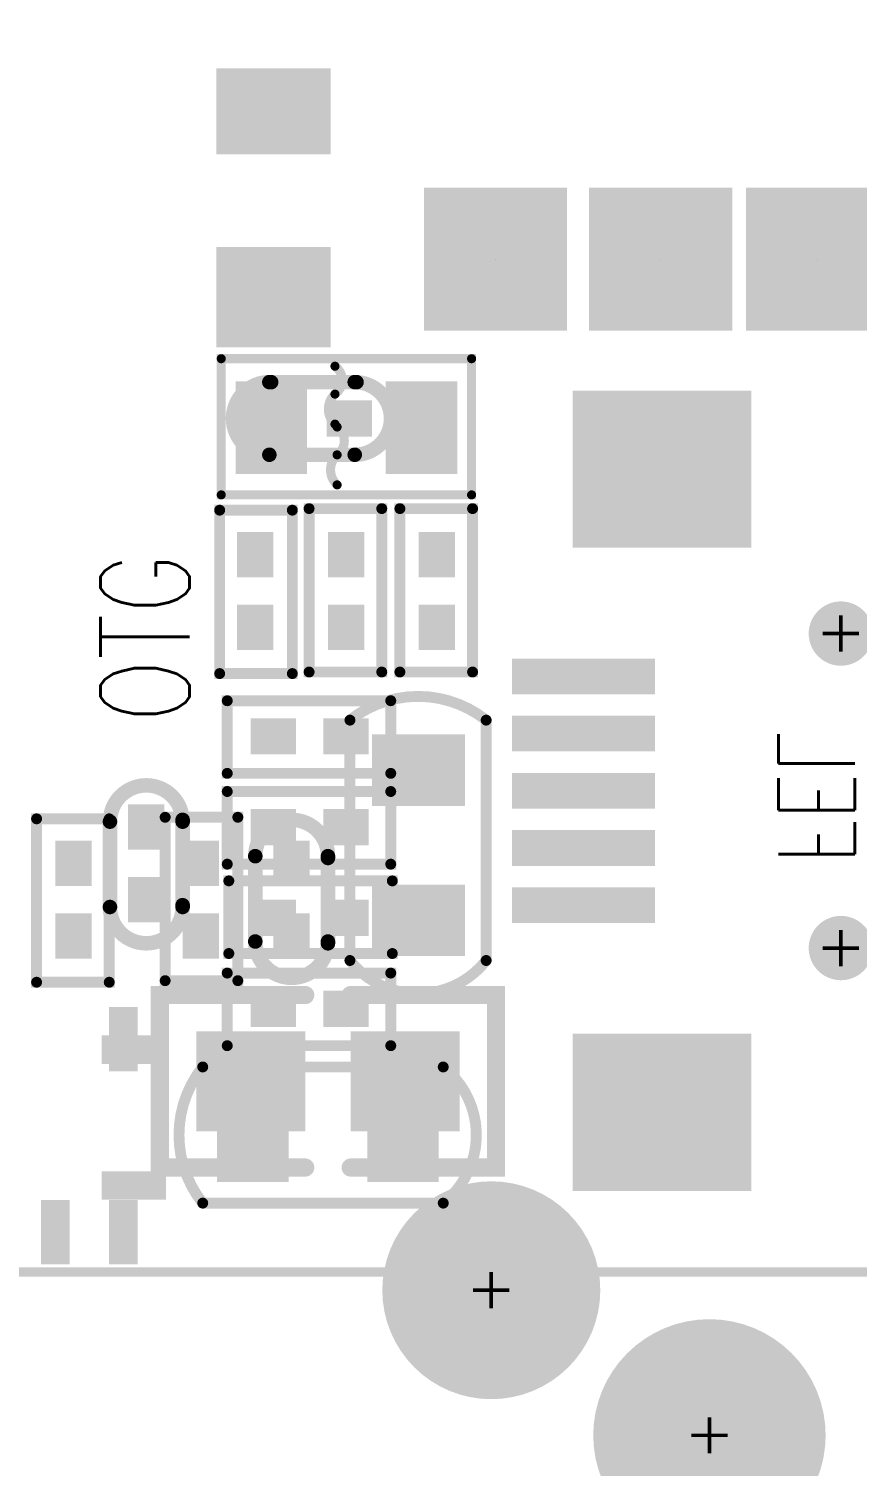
# Model space of a CAD drawing. Extents: x -396 to 4142, y 20 to 2755.
# Drawn here: x 3335 to 3791, y 878 to 1670 of the extents above; entities that cross this region are included whole.
import ezdxf

# ---------------------------------------------------------------- set-up
doc = ezdxf.new("R2010")
doc.units = 0
for name, color, linetype in [('DRIL_PLTE_THRU_01', 16, 'CONTINUOUS'), ('DRIL_PLTE_THRU_02', 3, 'CONTINUOUS'), ('DRIL_PLTE_THRU_03', 96, 'CONTINUOUS'), ('DRIL_PLTE_THRU_04', 146, 'CONTINUOUS'), ('DRIL_PLTE_THRU_05', 2, 'CONTINUOUS'), ('DRIL_PLTE_THRU_06', 5, 'CONTINUOUS'), ('DRIL_SYMBOL', 255, 'CONTINUOUS'), ('PADS_BOT', 186, 'CONTINUOUS'), ('PADS_INNER', 1, 'CONTINUOUS'), ('PADS_TOP', 1, 'CONTINUOUS'), ('PADS_XR_04', 130, 'CONTINUOUS'), ('PADS_XR_105', 2, 'CONTINUOUS'), ('PART_BOT_2DLINE_00', 56, 'CONTINUOUS'), ('PART_TOP_2DLINE_00', 67, 'CONTINUOUS'), ('PART_TOP_2DLINE_01', 67, 'CONTINUOUS'), ('TEXT_105', 2, 'CONTINUOUS')]:
    doc.layers.add(name, color=color, linetype=linetype)
doc.styles.add('W10', font='simplex', dxfattribs={"width": 0.75})

# ---------------------------------------------------------------- blocks, each defined once
blk = doc.blocks.new('SMOOTH_8')
at = {"const_width": 4}
blk.add_lwpolyline([(-2, 0, 1), (2, 0, 1)], format="xyb", close=True, dxfattribs=at)
blk = doc.blocks.new('PART_BODY_BOT_5733')
at = {"layer": 'PART_BOT_2DLINE_00', "const_width": 8}
for points in [[(-24, -20, -1), (-24, 20)], [(23, 20, -1), (23, -20)]]:
    blk.add_lwpolyline(points, format="xyb", dxfattribs=at)
for points in [[(-24, 20), (23, 20)], [(-23, -20), (24, -20)]]:
    blk.add_lwpolyline(points, dxfattribs=at)
at = {"layer": 'PART_BOT_2DLINE_00'}
for p in [(-24, 20), (-24, 20), (23, 20), (23, 20), (-24, -20), (-23, -20), (23, -20), (24, -20)]:
    blk.add_blockref('SMOOTH_8', p, dxfattribs=at)
blk = doc.blocks.new('DRIL_HOLE_0')
blk.add_lwpolyline([(0, 0, 1), (0, 0, 1)], format="xyb", close=True)
blk = doc.blocks.new('PAD_0')
blk.add_lwpolyline([(0, 0, 1), (0, 0, 1)], format="xyb", close=True)
blk = doc.blocks.new('PAD_2')
at = {"const_width": 20}
blk.add_lwpolyline([(-12.5, 0), (12.5, 0)], dxfattribs=at)
blk = doc.blocks.new('STK_BOT_8')
at = {"layer": 'DRIL_PLTE_THRU_01'}
blk.add_blockref('DRIL_HOLE_0', (0, 0), dxfattribs=at)
at = {"layer": 'DRIL_PLTE_THRU_02'}
blk.add_blockref('DRIL_HOLE_0', (0, 0), dxfattribs=at)
at = {"layer": 'DRIL_PLTE_THRU_03'}
blk.add_blockref('DRIL_HOLE_0', (0, 0), dxfattribs=at)
at = {"layer": 'DRIL_PLTE_THRU_04'}
blk.add_blockref('DRIL_HOLE_0', (0, 0), dxfattribs=at)
at = {"layer": 'DRIL_PLTE_THRU_05'}
blk.add_blockref('DRIL_HOLE_0', (0, 0), dxfattribs=at)
at = {"layer": 'DRIL_PLTE_THRU_06'}
blk.add_blockref('DRIL_HOLE_0', (0, 0), dxfattribs=at)
at = {"layer": 'PADS_BOT'}
blk.add_blockref('PAD_2', (0, 0), dxfattribs=at)
at = {"layer": 'PADS_INNER'}
blk.add_blockref('PAD_0', (0, 0), dxfattribs=at)
at = {"layer": 'PADS_TOP'}
blk.add_blockref('PAD_0', (0, 0), dxfattribs=at)
blk = doc.blocks.new('SYM_BOT_9')
for name, p in [('PART_BODY_BOT_5733', (0, 0)), ('STK_BOT_8', (-20, 0)), ('STK_BOT_8', (20, 0))]:
    blk.add_blockref(name, p)
blk = doc.blocks.new('PART_BOT_81')
blk.add_blockref('SYM_BOT_9', (0, 0))
blk = doc.blocks.new('PAD_14')
at = {"const_width": 55.12}
blk.add_lwpolyline([(-31.5, 0), (31.5, 0)], dxfattribs=at)
blk = doc.blocks.new('STK_BOT_22')
at = {"layer": 'DRIL_PLTE_THRU_01'}
blk.add_blockref('DRIL_HOLE_0', (0, 0), dxfattribs=at)
at = {"layer": 'DRIL_PLTE_THRU_02'}
blk.add_blockref('DRIL_HOLE_0', (0, 0), dxfattribs=at)
at = {"layer": 'DRIL_PLTE_THRU_03'}
blk.add_blockref('DRIL_HOLE_0', (0, 0), dxfattribs=at)
at = {"layer": 'DRIL_PLTE_THRU_04'}
blk.add_blockref('DRIL_HOLE_0', (0, 0), dxfattribs=at)
at = {"layer": 'DRIL_PLTE_THRU_05'}
blk.add_blockref('DRIL_HOLE_0', (0, 0), dxfattribs=at)
at = {"layer": 'DRIL_PLTE_THRU_06'}
blk.add_blockref('DRIL_HOLE_0', (0, 0), dxfattribs=at)
at = {"layer": 'PADS_BOT', "rotation": 90}
blk.add_blockref('PAD_14', (0, 0), dxfattribs=at)
at = {"layer": 'PADS_INNER'}
blk.add_blockref('PAD_0', (0, 0), dxfattribs=at)
at = {"layer": 'PADS_TOP'}
blk.add_blockref('PAD_0', (0, 0), dxfattribs=at)
blk = doc.blocks.new('PAD_15')
at = {"const_width": 47.24}
blk.add_lwpolyline([(-31.5, 0), (31.5, 0)], dxfattribs=at)
blk = doc.blocks.new('STK_BOT_21')
at = {"layer": 'DRIL_PLTE_THRU_01'}
blk.add_blockref('DRIL_HOLE_0', (0, 0), dxfattribs=at)
at = {"layer": 'DRIL_PLTE_THRU_02'}
blk.add_blockref('DRIL_HOLE_0', (0, 0), dxfattribs=at)
at = {"layer": 'DRIL_PLTE_THRU_03'}
blk.add_blockref('DRIL_HOLE_0', (0, 0), dxfattribs=at)
at = {"layer": 'DRIL_PLTE_THRU_04'}
blk.add_blockref('DRIL_HOLE_0', (0, 0), dxfattribs=at)
at = {"layer": 'DRIL_PLTE_THRU_05'}
blk.add_blockref('DRIL_HOLE_0', (0, 0), dxfattribs=at)
at = {"layer": 'DRIL_PLTE_THRU_06'}
blk.add_blockref('DRIL_HOLE_0', (0, 0), dxfattribs=at)
at = {"layer": 'PADS_BOT', "rotation": 90}
blk.add_blockref('PAD_15', (0, 0), dxfattribs=at)
at = {"layer": 'PADS_INNER'}
blk.add_blockref('PAD_0', (0, 0), dxfattribs=at)
at = {"layer": 'PADS_TOP'}
blk.add_blockref('PAD_0', (0, 0), dxfattribs=at)
blk = doc.blocks.new('SYM_BOT_22')
for name, p in [('STK_BOT_22', (-51.18, 0)), ('STK_BOT_21', (51.18, 0))]:
    blk.add_blockref(name, p)
blk = doc.blocks.new('PART_BOT_137')
blk.add_blockref('SYM_BOT_22', (0, 0))
blk = doc.blocks.new('PART_BODY_TOP_5733')
at = {"layer": 'PART_TOP_2DLINE_00', "const_width": 8}
for points in [[(-24, -20, -1), (-24, 20)], [(23, 20, -1), (23, -20)]]:
    blk.add_lwpolyline(points, format="xyb", dxfattribs=at)
for points in [[(-24, 20), (23, 20)], [(-23, -20), (24, -20)]]:
    blk.add_lwpolyline(points, dxfattribs=at)
at = {"layer": 'PART_TOP_2DLINE_00'}
for p in [(-24, 20), (-24, 20), (23, 20), (23, 20), (-24, -20), (-23, -20), (23, -20), (24, -20)]:
    blk.add_blockref('SMOOTH_8', p, dxfattribs=at)
blk = doc.blocks.new('STK_TOP_8')
at = {"layer": 'DRIL_PLTE_THRU_01'}
blk.add_blockref('DRIL_HOLE_0', (0, 0), dxfattribs=at)
at = {"layer": 'DRIL_PLTE_THRU_02'}
blk.add_blockref('DRIL_HOLE_0', (0, 0), dxfattribs=at)
at = {"layer": 'DRIL_PLTE_THRU_03'}
blk.add_blockref('DRIL_HOLE_0', (0, 0), dxfattribs=at)
at = {"layer": 'DRIL_PLTE_THRU_04'}
blk.add_blockref('DRIL_HOLE_0', (0, 0), dxfattribs=at)
at = {"layer": 'DRIL_PLTE_THRU_05'}
blk.add_blockref('DRIL_HOLE_0', (0, 0), dxfattribs=at)
at = {"layer": 'DRIL_PLTE_THRU_06'}
blk.add_blockref('DRIL_HOLE_0', (0, 0), dxfattribs=at)
at = {"layer": 'PADS_BOT'}
blk.add_blockref('PAD_0', (0, 0), dxfattribs=at)
at = {"layer": 'PADS_INNER'}
blk.add_blockref('PAD_0', (0, 0), dxfattribs=at)
at = {"layer": 'PADS_TOP'}
blk.add_blockref('PAD_2', (0, 0), dxfattribs=at)
blk = doc.blocks.new('SYM_TOP_9')
for name, p in [('PART_BODY_TOP_5733', (0, 0)), ('STK_TOP_8', (-20, 0)), ('STK_TOP_8', (20, 0))]:
    blk.add_blockref(name, p)
blk = doc.blocks.new('PART_TOP_158')
blk.add_blockref('SYM_TOP_9', (0, 0))
blk = doc.blocks.new('SMOOTH_6')
at = {"const_width": 3}
blk.add_lwpolyline([(-1.5, 0, 1), (1.5, 0, 1)], format="xyb", close=True, dxfattribs=at)
blk = doc.blocks.new('PART_BODY_TOP_5732')
at = {"layer": 'PART_TOP_2DLINE_00', "const_width": 6}
blk.add_lwpolyline([(-68.93, 37.9), (63.46, 37.9, -0.486113), (63.46, -37.1), (-68.93, -37.1, -0.348726)], format="xyb", close=True, dxfattribs=at)
at = {"layer": 'PART_TOP_2DLINE_00'}
for p in [(-68.93, 37.9), (63.46, 37.9), (-68.93, -37.1), (63.46, -37.1)]:
    blk.add_blockref('SMOOTH_6', p, dxfattribs=at)
blk = doc.blocks.new('PAD_8')
at = {"const_width": 39.37}
blk.add_lwpolyline([(-25.59, 0), (25.59, 0)], dxfattribs=at)
blk = doc.blocks.new('STK_TOP_9')
at = {"layer": 'DRIL_PLTE_THRU_01'}
blk.add_blockref('DRIL_HOLE_0', (0, 0), dxfattribs=at)
at = {"layer": 'DRIL_PLTE_THRU_02'}
blk.add_blockref('DRIL_HOLE_0', (0, 0), dxfattribs=at)
at = {"layer": 'DRIL_PLTE_THRU_03'}
blk.add_blockref('DRIL_HOLE_0', (0, 0), dxfattribs=at)
at = {"layer": 'DRIL_PLTE_THRU_04'}
blk.add_blockref('DRIL_HOLE_0', (0, 0), dxfattribs=at)
at = {"layer": 'DRIL_PLTE_THRU_05'}
blk.add_blockref('DRIL_HOLE_0', (0, 0), dxfattribs=at)
at = {"layer": 'DRIL_PLTE_THRU_06'}
blk.add_blockref('DRIL_HOLE_0', (0, 0), dxfattribs=at)
at = {"layer": 'PADS_BOT'}
blk.add_blockref('PAD_0', (0, 0), dxfattribs=at)
at = {"layer": 'PADS_INNER'}
blk.add_blockref('PAD_0', (0, 0), dxfattribs=at)
at = {"layer": 'PADS_TOP', "rotation": 90}
blk.add_blockref('PAD_8', (0, 0), dxfattribs=at)
blk = doc.blocks.new('SYM_TOP_8')
for name, p in [('PART_BODY_TOP_5732', (0, 0)), ('STK_TOP_9', (-41.34, 0.18)), ('STK_TOP_9', (41.34, 0.18))]:
    blk.add_blockref(name, p)
blk = doc.blocks.new('PART_TOP_159')
blk.add_blockref('SYM_TOP_8', (0, 0))
blk = doc.blocks.new('PAD_21')
at = {"const_width": 15.75}
blk.add_lwpolyline([(-17.72, 0), (17.72, 0)], dxfattribs=at)
blk = doc.blocks.new('STK_TOP_31')
at = {"layer": 'DRIL_PLTE_THRU_01'}
blk.add_blockref('DRIL_HOLE_0', (0, 0), dxfattribs=at)
at = {"layer": 'DRIL_PLTE_THRU_02'}
blk.add_blockref('DRIL_HOLE_0', (0, 0), dxfattribs=at)
at = {"layer": 'DRIL_PLTE_THRU_03'}
blk.add_blockref('DRIL_HOLE_0', (0, 0), dxfattribs=at)
at = {"layer": 'DRIL_PLTE_THRU_04'}
blk.add_blockref('DRIL_HOLE_0', (0, 0), dxfattribs=at)
at = {"layer": 'DRIL_PLTE_THRU_05'}
blk.add_blockref('DRIL_HOLE_0', (0, 0), dxfattribs=at)
at = {"layer": 'DRIL_PLTE_THRU_06'}
blk.add_blockref('DRIL_HOLE_0', (0, 0), dxfattribs=at)
at = {"layer": 'PADS_BOT'}
blk.add_blockref('PAD_0', (0, 0), dxfattribs=at)
at = {"layer": 'PADS_INNER'}
blk.add_blockref('PAD_0', (0, 0), dxfattribs=at)
at = {"layer": 'PADS_TOP', "rotation": 90}
blk.add_blockref('PAD_21', (0, 0), dxfattribs=at)
blk = doc.blocks.new('SYM_TOP_26')
for p in [(-37.4, 53.15), (37.4, 53.15), (-37.4, -53.15), (0, -53.15), (37.4, -53.15)]:
    blk.add_blockref('STK_TOP_31', p)
blk = doc.blocks.new('PART_TOP_173')
blk.add_blockref('SYM_TOP_26', (0, 0))
blk = doc.blocks.new('PART_BODY_BOT_5732')
at = {"layer": 'PART_BOT_2DLINE_00', "const_width": 6}
blk.add_lwpolyline([(-68.93, 37.9), (63.46, 37.9, -0.486113), (63.46, -37.1), (-68.93, -37.1, -0.348726)], format="xyb", close=True, dxfattribs=at)
at = {"layer": 'PART_BOT_2DLINE_00'}
for p in [(-68.93, 37.9), (63.46, 37.9), (-68.93, -37.1), (63.46, -37.1)]:
    blk.add_blockref('SMOOTH_6', p, dxfattribs=at)
blk = doc.blocks.new('STK_BOT_9')
at = {"layer": 'DRIL_PLTE_THRU_01'}
blk.add_blockref('DRIL_HOLE_0', (0, 0), dxfattribs=at)
at = {"layer": 'DRIL_PLTE_THRU_02'}
blk.add_blockref('DRIL_HOLE_0', (0, 0), dxfattribs=at)
at = {"layer": 'DRIL_PLTE_THRU_03'}
blk.add_blockref('DRIL_HOLE_0', (0, 0), dxfattribs=at)
at = {"layer": 'DRIL_PLTE_THRU_04'}
blk.add_blockref('DRIL_HOLE_0', (0, 0), dxfattribs=at)
at = {"layer": 'DRIL_PLTE_THRU_05'}
blk.add_blockref('DRIL_HOLE_0', (0, 0), dxfattribs=at)
at = {"layer": 'DRIL_PLTE_THRU_06'}
blk.add_blockref('DRIL_HOLE_0', (0, 0), dxfattribs=at)
at = {"layer": 'PADS_BOT', "rotation": 90}
blk.add_blockref('PAD_8', (0, 0), dxfattribs=at)
at = {"layer": 'PADS_INNER'}
blk.add_blockref('PAD_0', (0, 0), dxfattribs=at)
at = {"layer": 'PADS_TOP'}
blk.add_blockref('PAD_0', (0, 0), dxfattribs=at)
blk = doc.blocks.new('SYM_BOT_8')
for name, p in [('PART_BODY_BOT_5732', (0, 0)), ('STK_BOT_9', (-41.34, 0.18)), ('STK_BOT_9', (41.34, 0.18))]:
    blk.add_blockref(name, p)
blk = doc.blocks.new('PART_BOT_213')
blk.add_blockref('SYM_BOT_8', (0, 0))
blk = doc.blocks.new('PART_BOT_217')
blk.add_blockref('SYM_BOT_9', (0, 0))
blk = doc.blocks.new('SMOOTH_5')
at = {"const_width": 2.5}
blk.add_lwpolyline([(-1.25, 0, 1), (1.25, 0, 1)], format="xyb", close=True, dxfattribs=at)
blk = doc.blocks.new('PART_BODY_TOP_5756')
at = {"layer": 'PART_TOP_2DLINE_00', "const_width": 5}
blk.add_lwpolyline([(38, 78.74), (38, -59.06), (-37, -59.06), (-37, 78.74)], close=True, dxfattribs=at)
at = {"layer": 'PART_TOP_2DLINE_01', "const_width": 5}
for points in [[(-31.5, 14.96, -0.436889), (-14.96, 14.96, 0.517797), (0.39, 14.96)], [(1.97, 16.14, -0.437409), (18.5, 16.14, 0.517244), (33.86, 16.14)]]:
    blk.add_lwpolyline(points, format="xyb", dxfattribs=at)
at = {"layer": 'PART_TOP_2DLINE_00'}
for p in [(-37, 78.74), (38, 78.74), (-37, -59.06), (38, -59.06)]:
    blk.add_blockref('SMOOTH_5', p, dxfattribs=at)
at = {"layer": 'PART_TOP_2DLINE_01'}
for p in [(-31.5, 14.96), (-14.96, 14.96), (0.39, 14.96), (1.97, 16.14), (18.5, 16.14), (33.86, 16.14)]:
    blk.add_blockref('SMOOTH_5', p, dxfattribs=at)
blk = doc.blocks.new('STK_TOP_41')
at = {"layer": 'DRIL_PLTE_THRU_01'}
blk.add_blockref('DRIL_HOLE_0', (0, 0), dxfattribs=at)
at = {"layer": 'DRIL_PLTE_THRU_02'}
blk.add_blockref('DRIL_HOLE_0', (0, 0), dxfattribs=at)
at = {"layer": 'DRIL_PLTE_THRU_03'}
blk.add_blockref('DRIL_HOLE_0', (0, 0), dxfattribs=at)
at = {"layer": 'DRIL_PLTE_THRU_04'}
blk.add_blockref('DRIL_HOLE_0', (0, 0), dxfattribs=at)
at = {"layer": 'DRIL_PLTE_THRU_05'}
blk.add_blockref('DRIL_HOLE_0', (0, 0), dxfattribs=at)
at = {"layer": 'DRIL_PLTE_THRU_06'}
blk.add_blockref('DRIL_HOLE_0', (0, 0), dxfattribs=at)
at = {"layer": 'PADS_BOT'}
blk.add_blockref('PAD_0', (0, 0), dxfattribs=at)
at = {"layer": 'PADS_INNER'}
blk.add_blockref('PAD_0', (0, 0), dxfattribs=at)
at = {"layer": 'PADS_TOP'}
blk.add_blockref('PAD_8', (0, 0), dxfattribs=at)
blk = doc.blocks.new('SYM_TOP_32')
for name, p in [('PART_BODY_TOP_5756', (0, 0)), ('STK_TOP_41', (0, 51.18)), ('STK_TOP_41', (0, -31.5))]:
    blk.add_blockref(name, p)
blk = doc.blocks.new('PART_TOP_236')
blk.add_blockref('SYM_TOP_32', (0, 0))
blk = doc.blocks.new('PART_BODY_TOP_5731')
at = {"layer": 'PART_TOP_2DLINE_00', "const_width": 6}
blk.add_lwpolyline([(-44.57, -19.61), (-44.57, 20.39), (45.43, 20.39), (45.43, -19.61)], close=True, dxfattribs=at)
at = {"layer": 'PART_TOP_2DLINE_00'}
for p in [(-44.57, 20.39), (45.43, 20.39), (-44.57, -19.61), (45.43, -19.61)]:
    blk.add_blockref('SMOOTH_6', p, dxfattribs=at)
blk = doc.blocks.new('SYM_TOP_7')
for name, p in [('PART_BODY_TOP_5731', (0, 0)), ('STK_TOP_8', (-20, 0)), ('STK_TOP_8', (20, 0))]:
    blk.add_blockref(name, p)
blk = doc.blocks.new('PART_TOP_258')
blk.add_blockref('SYM_TOP_7', (0, 0))
blk = doc.blocks.new('PART_BODY_BOT_5731')
at = {"layer": 'PART_BOT_2DLINE_00', "const_width": 6}
blk.add_lwpolyline([(-44.57, -19.61), (-44.57, 20.39), (45.43, 20.39), (45.43, -19.61)], close=True, dxfattribs=at)
at = {"layer": 'PART_BOT_2DLINE_00'}
for p in [(-44.57, 20.39), (45.43, 20.39), (-44.57, -19.61), (45.43, -19.61)]:
    blk.add_blockref('SMOOTH_6', p, dxfattribs=at)
blk = doc.blocks.new('SYM_BOT_7')
for name, p in [('PART_BODY_BOT_5731', (0, 0)), ('STK_BOT_8', (-20, 0)), ('STK_BOT_8', (20, 0))]:
    blk.add_blockref(name, p)
blk = doc.blocks.new('PART_BOT_260')
blk.add_blockref('SYM_BOT_7', (0, 0))
blk = doc.blocks.new('PART_TOP_261')
blk.add_blockref('SYM_TOP_7', (0, 0))
blk = doc.blocks.new('PART_BOT_265')
blk.add_blockref('SYM_BOT_7', (0, 0))
blk = doc.blocks.new('SMOOTH_10')
at = {"const_width": 5}
blk.add_lwpolyline([(-2.5, 0, 1), (2.5, 0, 1)], format="xyb", close=True, dxfattribs=at)
blk = doc.blocks.new('PART_BODY_BOT_5760')
at = {"layer": 'PART_BOT_2DLINE_00', "const_width": 10}
for points in [[(-12.5, 47.5), (-92.5, 47.5), (-92.5, -47.5), (-12.5, -47.5)], [(12.5, 47.5), (92.5, 47.5), (92.5, -47.5), (12.5, -47.5)]]:
    blk.add_lwpolyline(points, dxfattribs=at)
at = {"layer": 'PART_BOT_2DLINE_00'}
for p in [(-92.5, 47.5), (-12.5, 47.5), (12.5, 47.5), (92.5, 47.5), (-92.5, -47.5), (-12.5, -47.5), (12.5, -47.5), (92.5, -47.5)]:
    blk.add_blockref('SMOOTH_10', p, dxfattribs=at)
blk = doc.blocks.new('PAD_31')
at = {"const_width": 55}
blk.add_lwpolyline([(-30, 0), (30, 0)], dxfattribs=at)
blk = doc.blocks.new('STK_BOT_44')
at = {"layer": 'DRIL_PLTE_THRU_01'}
blk.add_blockref('DRIL_HOLE_0', (0, 0), dxfattribs=at)
at = {"layer": 'DRIL_PLTE_THRU_02'}
blk.add_blockref('DRIL_HOLE_0', (0, 0), dxfattribs=at)
at = {"layer": 'DRIL_PLTE_THRU_03'}
blk.add_blockref('DRIL_HOLE_0', (0, 0), dxfattribs=at)
at = {"layer": 'DRIL_PLTE_THRU_04'}
blk.add_blockref('DRIL_HOLE_0', (0, 0), dxfattribs=at)
at = {"layer": 'DRIL_PLTE_THRU_05'}
blk.add_blockref('DRIL_HOLE_0', (0, 0), dxfattribs=at)
at = {"layer": 'DRIL_PLTE_THRU_06'}
blk.add_blockref('DRIL_HOLE_0', (0, 0), dxfattribs=at)
at = {"layer": 'PADS_BOT'}
blk.add_blockref('PAD_31', (0, 0), dxfattribs=at)
at = {"layer": 'PADS_INNER'}
blk.add_blockref('PAD_0', (0, 0), dxfattribs=at)
at = {"layer": 'PADS_TOP'}
blk.add_blockref('PAD_0', (0, 0), dxfattribs=at)
blk = doc.blocks.new('SYM_BOT_36')
for name, p in [('PART_BODY_BOT_5760', (0, 0)), ('STK_BOT_44', (-42.5, 0)), ('STK_BOT_44', (42.5, 0))]:
    blk.add_blockref(name, p)
blk = doc.blocks.new('PART_BOT_266')
blk.add_blockref('SYM_BOT_36', (0, 0))
blk = doc.blocks.new('STK_BOT_31')
at = {"layer": 'DRIL_PLTE_THRU_01'}
blk.add_blockref('DRIL_HOLE_0', (0, 0), dxfattribs=at)
at = {"layer": 'DRIL_PLTE_THRU_02'}
blk.add_blockref('DRIL_HOLE_0', (0, 0), dxfattribs=at)
at = {"layer": 'DRIL_PLTE_THRU_03'}
blk.add_blockref('DRIL_HOLE_0', (0, 0), dxfattribs=at)
at = {"layer": 'DRIL_PLTE_THRU_04'}
blk.add_blockref('DRIL_HOLE_0', (0, 0), dxfattribs=at)
at = {"layer": 'DRIL_PLTE_THRU_05'}
blk.add_blockref('DRIL_HOLE_0', (0, 0), dxfattribs=at)
at = {"layer": 'DRIL_PLTE_THRU_06'}
blk.add_blockref('DRIL_HOLE_0', (0, 0), dxfattribs=at)
at = {"layer": 'PADS_BOT', "rotation": 90}
blk.add_blockref('PAD_21', (0, 0), dxfattribs=at)
at = {"layer": 'PADS_INNER'}
blk.add_blockref('PAD_0', (0, 0), dxfattribs=at)
at = {"layer": 'PADS_TOP'}
blk.add_blockref('PAD_0', (0, 0), dxfattribs=at)
blk = doc.blocks.new('SYM_BOT_26')
for p in [(-37.4, 53.15), (37.4, 53.15), (-37.4, -53.15), (0, -53.15), (37.4, -53.15)]:
    blk.add_blockref('STK_BOT_31', p)
blk = doc.blocks.new('PART_BOT_305')
blk.add_blockref('SYM_BOT_26', (0, 0))
blk = doc.blocks.new('PAD_36')
at = {"const_width": 19.68}
blk.add_lwpolyline([(-39.37, 0), (39.37, 0)], dxfattribs=at)
blk = doc.blocks.new('STK_TOP_59')
at = {"layer": 'DRIL_PLTE_THRU_01'}
blk.add_blockref('DRIL_HOLE_0', (0, 0), dxfattribs=at)
at = {"layer": 'DRIL_PLTE_THRU_02'}
blk.add_blockref('DRIL_HOLE_0', (0, 0), dxfattribs=at)
at = {"layer": 'DRIL_PLTE_THRU_03'}
blk.add_blockref('DRIL_HOLE_0', (0, 0), dxfattribs=at)
at = {"layer": 'DRIL_PLTE_THRU_04'}
blk.add_blockref('DRIL_HOLE_0', (0, 0), dxfattribs=at)
at = {"layer": 'DRIL_PLTE_THRU_05'}
blk.add_blockref('DRIL_HOLE_0', (0, 0), dxfattribs=at)
at = {"layer": 'DRIL_PLTE_THRU_06'}
blk.add_blockref('DRIL_HOLE_0', (0, 0), dxfattribs=at)
at = {"layer": 'PADS_BOT'}
blk.add_blockref('PAD_0', (0, 0), dxfattribs=at)
at = {"layer": 'PADS_INNER'}
blk.add_blockref('PAD_0', (0, 0), dxfattribs=at)
at = {"layer": 'PADS_TOP', "rotation": 90}
blk.add_blockref('PAD_36', (0, 0), dxfattribs=at)
blk = doc.blocks.new('PAD_37')
at = {"const_width": 86.61}
blk.add_lwpolyline([(-49.21, 0), (49.21, 0)], dxfattribs=at)
blk = doc.blocks.new('STK_TOP_60')
at = {"layer": 'DRIL_PLTE_THRU_01'}
blk.add_blockref('DRIL_HOLE_0', (0, 0), dxfattribs=at)
at = {"layer": 'DRIL_PLTE_THRU_02'}
blk.add_blockref('DRIL_HOLE_0', (0, 0), dxfattribs=at)
at = {"layer": 'DRIL_PLTE_THRU_03'}
blk.add_blockref('DRIL_HOLE_0', (0, 0), dxfattribs=at)
at = {"layer": 'DRIL_PLTE_THRU_04'}
blk.add_blockref('DRIL_HOLE_0', (0, 0), dxfattribs=at)
at = {"layer": 'DRIL_PLTE_THRU_05'}
blk.add_blockref('DRIL_HOLE_0', (0, 0), dxfattribs=at)
at = {"layer": 'DRIL_PLTE_THRU_06'}
blk.add_blockref('DRIL_HOLE_0', (0, 0), dxfattribs=at)
at = {"layer": 'PADS_BOT'}
blk.add_blockref('PAD_0', (0, 0), dxfattribs=at)
at = {"layer": 'PADS_INNER'}
blk.add_blockref('PAD_0', (0, 0), dxfattribs=at)
at = {"layer": 'PADS_TOP', "rotation": 90}
blk.add_blockref('PAD_37', (0, 0), dxfattribs=at)
blk = doc.blocks.new('DRIL_SYMBOL_35$432992126')
at = {"layer": 'DRIL_SYMBOL', "const_width": 2}
for points in [[(0, -10), (0, 10)], [(-10, 0), (10, 0)]]:
    blk.add_lwpolyline(points, dxfattribs=at)
blk = doc.blocks.new('DRIL_HOLE_35$432992126')
at = {"const_width": 17.72}
blk.add_lwpolyline([(-8.86, 0, 1), (8.86, 0, 1)], format="xyb", close=True, dxfattribs=at)
blk.add_blockref('DRIL_SYMBOL_35$432992126', (0, 0))
blk = doc.blocks.new('PAD_38')
at = {"const_width": 17.72}
blk.add_lwpolyline([(0, -8.86, 1), (0, 8.86, 1)], format="xyb", close=True, dxfattribs=at)
blk = doc.blocks.new('STK_TOP_61')
at = {"layer": 'DRIL_PLTE_THRU_01'}
blk.add_blockref('DRIL_HOLE_35$432992126', (0, 0), dxfattribs=at)
at = {"layer": 'DRIL_PLTE_THRU_02'}
blk.add_blockref('DRIL_HOLE_35$432992126', (0, 0), dxfattribs=at)
at = {"layer": 'DRIL_PLTE_THRU_03'}
blk.add_blockref('DRIL_HOLE_35$432992126', (0, 0), dxfattribs=at)
at = {"layer": 'DRIL_PLTE_THRU_04'}
blk.add_blockref('DRIL_HOLE_35$432992126', (0, 0), dxfattribs=at)
at = {"layer": 'DRIL_PLTE_THRU_05'}
blk.add_blockref('DRIL_HOLE_35$432992126', (0, 0), dxfattribs=at)
at = {"layer": 'DRIL_PLTE_THRU_06'}
blk.add_blockref('DRIL_HOLE_35$432992126', (0, 0), dxfattribs=at)
at = {"layer": 'PADS_BOT'}
blk.add_blockref('PAD_38', (0, 0), dxfattribs=at)
at = {"layer": 'PADS_INNER'}
blk.add_blockref('PAD_38', (0, 0), dxfattribs=at)
at = {"layer": 'PADS_TOP'}
blk.add_blockref('PAD_38', (0, 0), dxfattribs=at)
blk = doc.blocks.new('SYM_TOP_48')
for name, p in [('STK_TOP_60', (-177.16, -3.94)), ('STK_TOP_59', (-62.99, 39.37)), ('STK_TOP_59', (-31.5, 39.37)), ('STK_TOP_59', (0, 39.37)), ('STK_TOP_59', (31.5, 39.37)), ('STK_TOP_59', (62.99, 39.37)), ('STK_TOP_60', (177.17, -3.94)), ('STK_TOP_61', (-86.61, -102.36)), ('STK_TOP_61', (86.61, -102.36)), ('STK_TOP_60', (-177.16, -220.47)), ('STK_TOP_60', (177.17, -220.47))]:
    blk.add_blockref(name, p)
blk = doc.blocks.new('PART_TOP_313')
blk.add_blockref('SYM_TOP_48', (0, 0))
blk = doc.blocks.new('PART_BODY_TOP_5780')
at = {"layer": 'PART_TOP_2DLINE_00', "const_width": 6}
blk.add_lwpolyline([(-44.57, -19.61), (-44.57, 20.39), (45.43, 20.39), (45.43, -19.61)], close=True, dxfattribs=at)
at = {"layer": 'PART_TOP_2DLINE_00'}
for p in [(-44.57, 20.39), (45.43, 20.39), (-44.57, -19.61), (45.43, -19.61)]:
    blk.add_blockref('SMOOTH_6', p, dxfattribs=at)
blk = doc.blocks.new('SYM_TOP_56')
for name, p in [('PART_BODY_TOP_5780', (0, 0)), ('STK_TOP_8', (-20, 0)), ('STK_TOP_8', (20, 0))]:
    blk.add_blockref(name, p)
blk = doc.blocks.new('PART_TOP_329')
blk.add_blockref('SYM_TOP_56', (0, 0))
blk = doc.blocks.new('PART_TOP_330')
blk.add_blockref('SYM_TOP_56', (0, 0))
blk = doc.blocks.new('PART_TOP_331')
blk.add_blockref('SYM_TOP_56', (0, 0))
blk = doc.blocks.new('PAD_50')
blk.add_lwpolyline([(0, 0), (0, 0)])
blk = doc.blocks.new('PAD_51')
at = {"const_width": 78.74}
blk.add_lwpolyline([(-39.37, 0), (39.37, 0)], dxfattribs=at)
blk = doc.blocks.new('STK_BOT_129')
at = {"layer": 'DRIL_PLTE_THRU_01'}
blk.add_blockref('DRIL_HOLE_0', (0, 0), dxfattribs=at)
at = {"layer": 'DRIL_PLTE_THRU_02'}
blk.add_blockref('DRIL_HOLE_0', (0, 0), dxfattribs=at)
at = {"layer": 'DRIL_PLTE_THRU_03'}
blk.add_blockref('DRIL_HOLE_0', (0, 0), dxfattribs=at)
at = {"layer": 'DRIL_PLTE_THRU_04'}
blk.add_blockref('DRIL_HOLE_0', (0, 0), dxfattribs=at)
at = {"layer": 'DRIL_PLTE_THRU_05'}
blk.add_blockref('DRIL_HOLE_0', (0, 0), dxfattribs=at)
at = {"layer": 'DRIL_PLTE_THRU_06'}
blk.add_blockref('DRIL_HOLE_0', (0, 0), dxfattribs=at)
at = {"layer": 'PADS_BOT', "rotation": 90}
blk.add_blockref('PAD_50', (0, 0), dxfattribs=at)
at = {"layer": 'PADS_INNER'}
blk.add_blockref('PAD_0', (0, 0), dxfattribs=at)
at = {"layer": 'PADS_TOP'}
blk.add_blockref('PAD_51', (0, 0), dxfattribs=at)
blk = doc.blocks.new('DRIL_SYMBOL_62$9921259843')
at = {"layer": 'DRIL_SYMBOL', "const_width": 2}
for points in [[(0, -10), (0, 10)], [(-10, 0), (10, 0)]]:
    blk.add_lwpolyline(points, dxfattribs=at)
blk = doc.blocks.new('DRIL_HOLE_62$9921259843')
at = {"const_width": 31.5}
blk.add_lwpolyline([(-15.75, 0, 1), (15.75, 0, 1)], format="xyb", close=True, dxfattribs=at)
blk.add_blockref('DRIL_SYMBOL_62$9921259843', (0, 0))
blk = doc.blocks.new('PAD_52')
at = {"const_width": 31.5}
blk.add_lwpolyline([(0, -15.75, 1), (0, 15.75, 1)], format="xyb", close=True, dxfattribs=at)
blk = doc.blocks.new('STK_BOT_75')
at = {"layer": 'DRIL_PLTE_THRU_01'}
blk.add_blockref('DRIL_HOLE_62$9921259843', (0, 0), dxfattribs=at)
at = {"layer": 'DRIL_PLTE_THRU_02'}
blk.add_blockref('DRIL_HOLE_62$9921259843', (0, 0), dxfattribs=at)
at = {"layer": 'DRIL_PLTE_THRU_03'}
blk.add_blockref('DRIL_HOLE_62$9921259843', (0, 0), dxfattribs=at)
at = {"layer": 'DRIL_PLTE_THRU_04'}
blk.add_blockref('DRIL_HOLE_62$9921259843', (0, 0), dxfattribs=at)
at = {"layer": 'DRIL_PLTE_THRU_05'}
blk.add_blockref('DRIL_HOLE_62$9921259843', (0, 0), dxfattribs=at)
at = {"layer": 'DRIL_PLTE_THRU_06'}
blk.add_blockref('DRIL_HOLE_62$9921259843', (0, 0), dxfattribs=at)
at = {"layer": 'PADS_BOT'}
blk.add_blockref('PAD_52', (0, 0), dxfattribs=at)
at = {"layer": 'PADS_INNER'}
blk.add_blockref('PAD_52', (0, 0), dxfattribs=at)
at = {"layer": 'PADS_TOP'}
blk.add_blockref('PAD_52', (0, 0), dxfattribs=at)
blk = doc.blocks.new('SYM_BOT_62')
for name, p in [('STK_BOT_129', (-20, 177.17)), ('STK_BOT_129', (176.85, 177.17)), ('STK_BOT_75', (0, 0)), ('STK_BOT_75', (236.22, 0)), ('STK_BOT_129', (-39.37, -177.17)), ('STK_BOT_129', (90.55, -177.17)), ('STK_BOT_129', (267.72, -177.17))]:
    blk.add_blockref(name, p)
blk = doc.blocks.new('PART_BOT_349')
blk.add_blockref('SYM_BOT_62', (0, 0))
blk = doc.blocks.new('STK_TOP_129')
at = {"layer": 'DRIL_PLTE_THRU_01'}
blk.add_blockref('DRIL_HOLE_0', (0, 0), dxfattribs=at)
at = {"layer": 'DRIL_PLTE_THRU_02'}
blk.add_blockref('DRIL_HOLE_0', (0, 0), dxfattribs=at)
at = {"layer": 'DRIL_PLTE_THRU_03'}
blk.add_blockref('DRIL_HOLE_0', (0, 0), dxfattribs=at)
at = {"layer": 'DRIL_PLTE_THRU_04'}
blk.add_blockref('DRIL_HOLE_0', (0, 0), dxfattribs=at)
at = {"layer": 'DRIL_PLTE_THRU_05'}
blk.add_blockref('DRIL_HOLE_0', (0, 0), dxfattribs=at)
at = {"layer": 'DRIL_PLTE_THRU_06'}
blk.add_blockref('DRIL_HOLE_0', (0, 0), dxfattribs=at)
at = {"layer": 'PADS_BOT'}
blk.add_blockref('PAD_51', (0, 0), dxfattribs=at)
at = {"layer": 'PADS_INNER'}
blk.add_blockref('PAD_0', (0, 0), dxfattribs=at)
at = {"layer": 'PADS_TOP', "rotation": 90}
blk.add_blockref('PAD_50', (0, 0), dxfattribs=at)
blk = doc.blocks.new('STK_TOP_75')
at = {"layer": 'DRIL_PLTE_THRU_01'}
blk.add_blockref('DRIL_HOLE_62$9921259843', (0, 0), dxfattribs=at)
at = {"layer": 'DRIL_PLTE_THRU_02'}
blk.add_blockref('DRIL_HOLE_62$9921259843', (0, 0), dxfattribs=at)
at = {"layer": 'DRIL_PLTE_THRU_03'}
blk.add_blockref('DRIL_HOLE_62$9921259843', (0, 0), dxfattribs=at)
at = {"layer": 'DRIL_PLTE_THRU_04'}
blk.add_blockref('DRIL_HOLE_62$9921259843', (0, 0), dxfattribs=at)
at = {"layer": 'DRIL_PLTE_THRU_05'}
blk.add_blockref('DRIL_HOLE_62$9921259843', (0, 0), dxfattribs=at)
at = {"layer": 'DRIL_PLTE_THRU_06'}
blk.add_blockref('DRIL_HOLE_62$9921259843', (0, 0), dxfattribs=at)
at = {"layer": 'PADS_BOT'}
blk.add_blockref('PAD_52', (0, 0), dxfattribs=at)
at = {"layer": 'PADS_INNER'}
blk.add_blockref('PAD_52', (0, 0), dxfattribs=at)
at = {"layer": 'PADS_TOP'}
blk.add_blockref('PAD_52', (0, 0), dxfattribs=at)
blk = doc.blocks.new('SYM_TOP_62')
for name, p in [('STK_TOP_129', (-20, 177.17)), ('STK_TOP_129', (176.85, 177.17)), ('STK_TOP_75', (0, 0)), ('STK_TOP_75', (236.22, 0)), ('STK_TOP_129', (-39.37, -177.17)), ('STK_TOP_129', (90.55, -177.17)), ('STK_TOP_129', (267.72, -177.17))]:
    blk.add_blockref(name, p)
blk = doc.blocks.new('PART_TOP_350')
blk.add_blockref('SYM_TOP_62', (0, 0))
blk = doc.blocks.new('PART_TOP_376')
blk.add_blockref('SYM_TOP_7', (0, 0))
blk = doc.blocks.new('PART_TOP_377')
blk.add_blockref('SYM_TOP_7', (0, 0))
blk = doc.blocks.new('PART_BODY_TOP_5762')
at = {"layer": 'PART_TOP_2DLINE_00', "const_width": 5}
blk.add_lwpolyline([(-314.96, -429.92), (-314.96, 429.92), (314.96, 429.92), (314.96, -429.92), (-314.96, -429.92)], dxfattribs=at)
blk = doc.blocks.new('DRIL_SYMBOL_127$9499737533')
at = {"layer": 'DRIL_SYMBOL', "const_width": 2}
for points in [[(0, -10), (0, 10)], [(-10, 0), (10, 0)]]:
    blk.add_lwpolyline(points, dxfattribs=at)
blk = doc.blocks.new('DRIL_HOLE_127$9499737533')
at = {"const_width": 63.97}
blk.add_lwpolyline([(-31.99, 0, 1), (31.99, 0, 1)], format="xyb", close=True, dxfattribs=at)
blk.add_blockref('DRIL_SYMBOL_127$9499737533', (0, 0))
blk = doc.blocks.new('PAD_65')
at = {"const_width": 63.97}
blk.add_lwpolyline([(0, -31.99, 1), (0, 31.99, 1)], format="xyb", close=True, dxfattribs=at)
blk = doc.blocks.new('STK_TOP_49')
at = {"layer": 'DRIL_PLTE_THRU_01'}
blk.add_blockref('DRIL_HOLE_127$9499737533', (0, 0), dxfattribs=at)
at = {"layer": 'DRIL_PLTE_THRU_02'}
blk.add_blockref('DRIL_HOLE_127$9499737533', (0, 0), dxfattribs=at)
at = {"layer": 'DRIL_PLTE_THRU_03'}
blk.add_blockref('DRIL_HOLE_127$9499737533', (0, 0), dxfattribs=at)
at = {"layer": 'DRIL_PLTE_THRU_04'}
blk.add_blockref('DRIL_HOLE_127$9499737533', (0, 0), dxfattribs=at)
at = {"layer": 'DRIL_PLTE_THRU_05'}
blk.add_blockref('DRIL_HOLE_127$9499737533', (0, 0), dxfattribs=at)
at = {"layer": 'DRIL_PLTE_THRU_06'}
blk.add_blockref('DRIL_HOLE_127$9499737533', (0, 0), dxfattribs=at)
at = {"layer": 'PADS_BOT'}
blk.add_blockref('PAD_65', (0, 0), dxfattribs=at)
at = {"layer": 'PADS_INNER'}
blk.add_blockref('PAD_65', (0, 0), dxfattribs=at)
at = {"layer": 'PADS_TOP'}
blk.add_blockref('PAD_65', (0, 0), dxfattribs=at)
at = {"layer": 'PADS_XR_04'}
blk.add_blockref('PAD_65', (0, 0), dxfattribs=at)
at = {"layer": 'PADS_XR_105'}
blk.add_blockref('PAD_65', (0, 0), dxfattribs=at)
blk = doc.blocks.new('DRIL_SYMBOL_62$0099737533')
at = {"layer": 'DRIL_SYMBOL', "const_width": 2}
for points in [[(0, -10), (0, 10)], [(-10, 0), (10, 0)]]:
    blk.add_lwpolyline(points, dxfattribs=at)
blk = doc.blocks.new('DRIL_HOLE_62$0099737533')
at = {"const_width": 31}
blk.add_lwpolyline([(-15.5, 0, 1), (15.5, 0, 1)], format="xyb", close=True, dxfattribs=at)
blk.add_blockref('DRIL_SYMBOL_62$0099737533', (0, 0))
blk = doc.blocks.new('PAD_66')
at = {"const_width": 50}
blk.add_lwpolyline([(0, -25, 1), (0, 25, 1)], format="xyb", close=True, dxfattribs=at)
blk = doc.blocks.new('PAD_67')
at = {"const_width": 60}
blk.add_lwpolyline([(0, -30, 1), (0, 30, 1)], format="xyb", close=True, dxfattribs=at)
blk = doc.blocks.new('STK_TOP_50')
at = {"layer": 'DRIL_PLTE_THRU_01'}
blk.add_blockref('DRIL_HOLE_62$0099737533', (0, 0), dxfattribs=at)
at = {"layer": 'DRIL_PLTE_THRU_02'}
blk.add_blockref('DRIL_HOLE_62$0099737533', (0, 0), dxfattribs=at)
at = {"layer": 'DRIL_PLTE_THRU_03'}
blk.add_blockref('DRIL_HOLE_62$0099737533', (0, 0), dxfattribs=at)
at = {"layer": 'DRIL_PLTE_THRU_04'}
blk.add_blockref('DRIL_HOLE_62$0099737533', (0, 0), dxfattribs=at)
at = {"layer": 'DRIL_PLTE_THRU_05'}
blk.add_blockref('DRIL_HOLE_62$0099737533', (0, 0), dxfattribs=at)
at = {"layer": 'DRIL_PLTE_THRU_06'}
blk.add_blockref('DRIL_HOLE_62$0099737533', (0, 0), dxfattribs=at)
at = {"layer": 'PADS_BOT'}
blk.add_blockref('PAD_66', (0, 0), dxfattribs=at)
at = {"layer": 'PADS_INNER'}
blk.add_blockref('PAD_66', (0, 0), dxfattribs=at)
at = {"layer": 'PADS_TOP'}
blk.add_blockref('PAD_66', (0, 0), dxfattribs=at)
at = {"layer": 'PADS_XR_04'}
blk.add_blockref('PAD_67', (0, 0), dxfattribs=at)
at = {"layer": 'PADS_XR_105'}
blk.add_blockref('PAD_67', (0, 0), dxfattribs=at)
blk = doc.blocks.new('SYM_TOP_38')
for name, p in [('PART_BODY_TOP_5762', (0, 0)), ('STK_TOP_49', (-225, 0)), ('STK_TOP_50', (-304.92, -120.08))]:
    blk.add_blockref(name, p)
blk = doc.blocks.new('PART_TOP_386')
blk.add_blockref('SYM_TOP_38', (0, 0))

msp = doc.modelspace()

# ---------------------------------------------------------------- block references
at = {"xscale": -1}
for name, p in [('PART_BOT_349', (3860, 1720)), ('PART_BOT_266', (3500, 1090)), ('PART_BOT_305', (3350, 1060))]:
    msp.add_blockref(name, p, dxfattribs=at)
for name, p, rotation in [('PART_TOP_350', (3860, 1720), 180), ('PART_TOP_236', (3520, 1450), 90), ('PART_TOP_313', (3680, 1250), 90), ('PART_TOP_331', (3460, 1360), 270), ('PART_TOP_261', (3510, 1360), 90), ('PART_TOP_258', (3560, 1360), 90), ('PART_TOP_329', (3490, 1280), 180), ('PART_TOP_158', (3400, 1210), 90), ('PART_TOP_330', (3490, 1230), 180), ('PART_TOP_377', (3490, 1130), 180), ('PART_TOP_173', (3340, 1070), 270), ('PART_TOP_386', (3710, 670), 270)]:
    msp.add_blockref(name, p, dxfattribs=dict(rotation=rotation))
for name, p, rotation in [('PART_BOT_137', (3470, 1573.06), -90), ('PART_BOT_81', (3491.74, 1455.09), -180), ('PART_BOT_213', (3550, 1220), -270), ('PART_BOT_265', (3360, 1190), -270), ('PART_BOT_260', (3430, 1190), -90), ('PART_BOT_217', (3480, 1190), -270)]:
    msp.add_blockref(name, p, dxfattribs=dict(at, rotation=rotation))
for name, p in [('PART_TOP_376', (3490, 1180)), ('PART_TOP_159', (3500, 1060))]:
    msp.add_blockref(name, p)

# ---------------------------------------------------------------- texts
at = {"layer": 'TEXT_105', "style": 'W10', "width": 0.75}
msp.add_text('OTG', height=49, rotation=90, dxfattribs=at).set_placement((3423.83, 1287.63))
at = {"layer": 'TEXT_105', "style": 'W10', "text_generation_flag": 2, "width": 0.75}
msp.add_text('FEL', height=42, rotation=270, dxfattribs=at).set_placement((3747.96, 1209.7))

doc.saveas('drawing.dxf')
